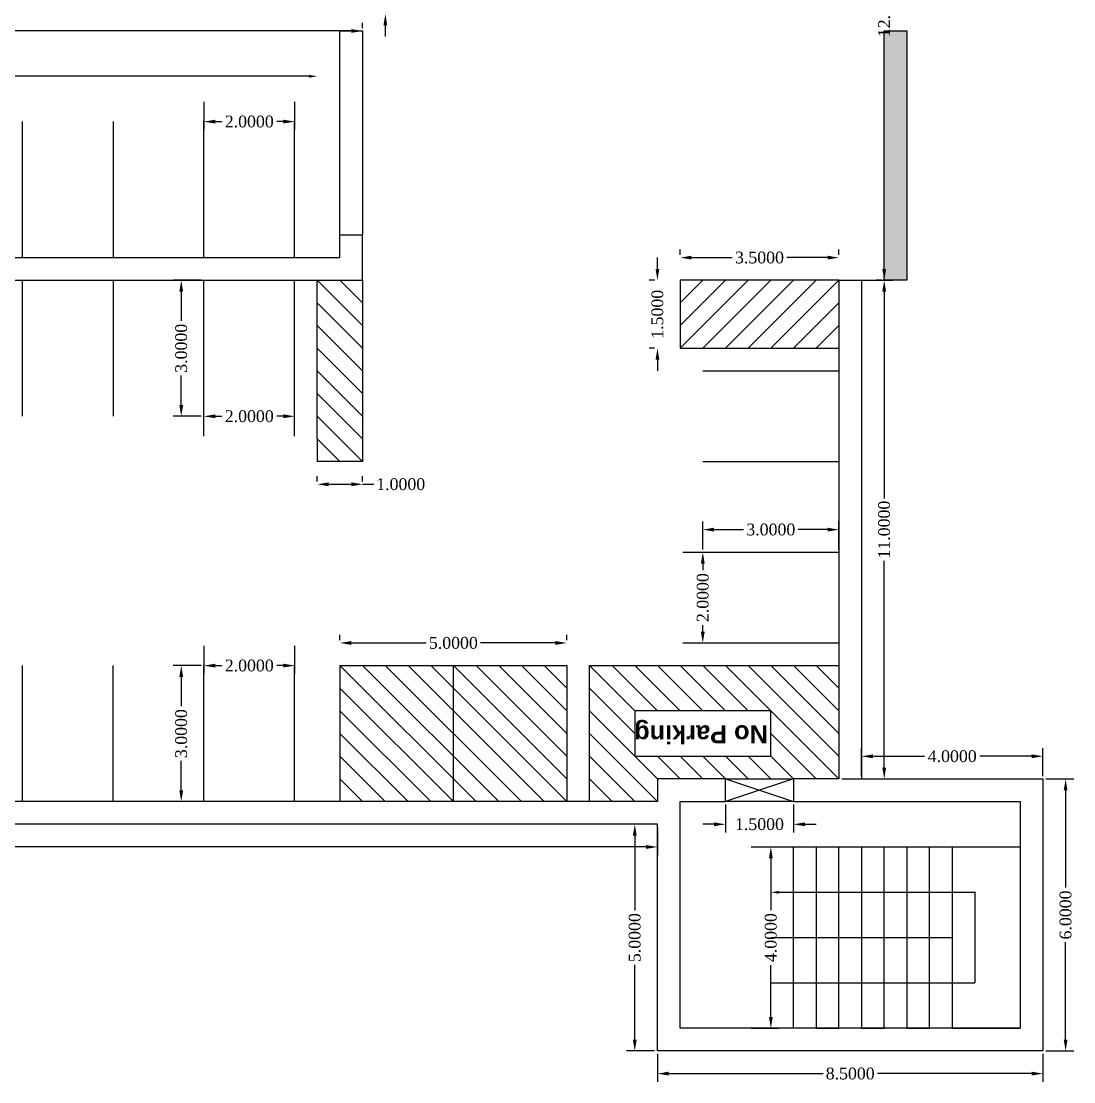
# Model space of a CAD drawing. Header units: inches. Extents: x 21.7 to 83.7, y 3.8 to 51.2.
# Drawn here: x 60.47 to 83.68, y 3.82 to 27.21 of the extents above; entities that cross this region are included whole.
import ezdxf
from ezdxf import colors
from ezdxf.entities.mleader import LeaderData, LeaderLine
from ezdxf.math import Vec2, Vec3

# ---------------------------------------------------------------- set-up
doc = ezdxf.new("R2010")
doc.units = ezdxf.units.IN
doc.header["$MEASUREMENT"] = 0
doc.layers.add('dim', color=40, linetype='Continuous', plot=False)
doc.layers.add('handi', color=130, linetype='Continuous', plot=False)
for name, color, linetype in [('Door', 160, 'Continuous'), ('Hazard', 50, 'Continuous'), ('Layer1', 8, 'Continuous'), ('spaces', 70, 'Continuous')]:
    doc.layers.add(name, color=color, linetype=linetype)
doc.styles.add('Annotative', font='times.ttf')
doc.styles.get("Standard").update_dxf_attribs({"font": 'arial.ttf'})
doc.dimstyles.get("Standard").update_dxf_attribs({"dimtxt": 0.26, "dimasz": 0.25, "dimexe": 0.18, "dimexo": 0.0625, "dimgap": 0.09, "dimtad": 0, "dimtoh": 1, "dimdec": 4, "dimzin": 0, "dimdsep": 46, "dimtxsty": 'Annotative', "dimcen": 0.09, "dimadec": 0, "dimazin": 0, "dimtfac": 1, "dimtdec": 4, "dimtofl": 0, "dimtmove": 0, "dimatfit": 3, "dimfxl": 1, "dimtolj": 1, "dimtzin": 0, "dimarcsym": 0})

# ---------------------------------------------------------------- blocks, each defined once
blk = doc.blocks.new('*D71')
at = {"layer": 'Defpoints', "color": 0, "transparency": 16777216}
for p in [(79, 33.5), (79.5, 21.5), (79.5, 21.5)]:
    blk.add_point(p, dxfattribs=at)
at = {"layer": 'dim', "color": 0, "lineweight": -2, "transparency": 16777216}
for p, q in [((79.063, 33.5), (79.68, 33.5)), ((79.5, 33.25), (79.5, 28.185)), ((79.5, 21.75), (79.5, 26.815)), ((79.438, 21.5), (79.32, 21.5))]:
    blk.add_line(p, q, dxfattribs=at)
at = {"layer": 'dim', "color": 0, "transparency": 16777216}
for points in [[(79.458, 33.25), (79.542, 33.25), (79.5, 33.5)], [(79.458, 21.75), (79.542, 21.75), (79.5, 21.5)]]:
    blk.add_solid(points, dxfattribs=at)
at = {"layer": 'dim', "color": 0, "transparency": 16777216, "insert": (79.5, 27.5), "char_height": 0.26, "attachment_point": 5, "rotation": 90, "style": 'Annotative'}
blk.add_mtext('\\A1;12.0000', dxfattribs=at)
blk = doc.blocks.new('*D72')
at = {"layer": 'Defpoints', "color": 0, "transparency": 16777216}
for p in [(78.5, 21.5), (78.5, 10.5), (79.5, 10.5)]:
    blk.add_point(p, dxfattribs=at)
at = {"layer": 'dim', "color": 0, "lineweight": -2, "transparency": 16777216}
for p, q in [((78.563, 21.5), (79.68, 21.5)), ((79.5, 21.25), (79.5, 16.685)), ((79.5, 10.75), (79.5, 15.315)), ((78.563, 10.5), (79.68, 10.5))]:
    blk.add_line(p, q, dxfattribs=at)
at = {"layer": 'dim', "color": 0, "transparency": 16777216}
for points in [[(79.458, 21.25), (79.542, 21.25), (79.5, 21.5)], [(79.458, 10.75), (79.542, 10.75), (79.5, 10.5)]]:
    blk.add_solid(points, dxfattribs=at)
at = {"layer": 'dim', "color": 0, "transparency": 16777216, "insert": (79.5, 16), "char_height": 0.26, "attachment_point": 5, "rotation": 90, "style": 'Annotative'}
blk.add_mtext('\\A1;11.0000', dxfattribs=at)
blk = doc.blocks.new('*D73')
at = {"layer": 'Defpoints', "color": 0, "transparency": 16777216}
for p in [(83, 11), (79, 10.5), (83, 10.5)]:
    blk.add_point(p, dxfattribs=at)
at = {"layer": 'dim', "color": 0, "lineweight": -2, "transparency": 16777216}
for p, q in [((79, 10.562), (79, 11.18)), ((79.25, 11), (80.392, 11)), ((82.75, 11), (81.608, 11)), ((83, 10.562), (83, 11.18))]:
    blk.add_line(p, q, dxfattribs=at)
at = {"layer": 'dim', "color": 0, "transparency": 16777216}
for points in [[(79.25, 11.042), (79.25, 10.958), (79, 11)], [(82.75, 11.042), (82.75, 10.958), (83, 11)]]:
    blk.add_solid(points, dxfattribs=at)
at = {"layer": 'dim', "color": 0, "transparency": 16777216, "insert": (81, 11), "char_height": 0.26, "attachment_point": 5, "style": 'Annotative'}
blk.add_mtext('\\A1;4.0000', dxfattribs=at)
blk = doc.blocks.new('*D74')
at = {"layer": 'Defpoints', "color": 0, "transparency": 16777216}
for p in [(83, 10.5), (83, 4.5), (83.5, 4.5)]:
    blk.add_point(p, dxfattribs=at)
at = {"layer": 'dim', "color": 0, "lineweight": -2, "transparency": 16777216}
for p, q in [((83.063, 10.5), (83.68, 10.5)), ((83.5, 10.25), (83.5, 8.103)), ((83.5, 4.75), (83.5, 6.897)), ((83.063, 4.5), (83.68, 4.5))]:
    blk.add_line(p, q, dxfattribs=at)
at = {"layer": 'dim', "color": 0, "transparency": 16777216}
for points in [[(83.458, 10.25), (83.542, 10.25), (83.5, 10.5)], [(83.458, 4.75), (83.542, 4.75), (83.5, 4.5)]]:
    blk.add_solid(points, dxfattribs=at)
at = {"layer": 'dim', "color": 0, "transparency": 16777216, "insert": (83.5, 7.5), "char_height": 0.26, "attachment_point": 5, "rotation": 90, "style": 'Annotative'}
blk.add_mtext('\\A1;6.0000', dxfattribs=at)
blk = doc.blocks.new('*D75')
at = {"layer": 'Defpoints', "color": 0, "transparency": 16777216}
for p in [(74.5, 4.5), (83, 4.5), (74.5, 4)]:
    blk.add_point(p, dxfattribs=at)
at = {"layer": 'dim', "color": 0, "lineweight": -2, "transparency": 16777216}
for p, q in [((74.5, 4.438), (74.5, 3.82)), ((83, 4.438), (83, 3.82)), ((74.75, 4), (78.151, 4)), ((82.75, 4), (79.349, 4))]:
    blk.add_line(p, q, dxfattribs=at)
at = {"layer": 'dim', "color": 0, "transparency": 16777216}
for points in [[(74.75, 4.042), (74.75, 3.958), (74.5, 4)], [(82.75, 4.042), (82.75, 3.958), (83, 4)]]:
    blk.add_solid(points, dxfattribs=at)
at = {"layer": 'dim', "color": 0, "transparency": 16777216, "insert": (78.75, 4), "char_height": 0.26, "attachment_point": 5, "style": 'Annotative'}
blk.add_mtext('\\A1;8.5000', dxfattribs=at)
blk = doc.blocks.new('*D76')
at = {"layer": 'Defpoints', "color": 0, "transparency": 16777216}
for p in [(74, 9.5), (74.5, 9.5), (74.5, 4.5)]:
    blk.add_point(p, dxfattribs=at)
at = {"layer": 'dim', "color": 0, "lineweight": -2, "transparency": 16777216}
for p, q in [((74.438, 9.5), (73.82, 9.5)), ((74, 9.25), (74, 7.602)), ((74, 4.75), (74, 6.398)), ((74.438, 4.5), (73.82, 4.5))]:
    blk.add_line(p, q, dxfattribs=at)
at = {"layer": 'dim', "color": 0, "transparency": 16777216}
for points in [[(73.958, 9.25), (74.042, 9.25), (74, 9.5)], [(73.958, 4.75), (74.042, 4.75), (74, 4.5)]]:
    blk.add_solid(points, dxfattribs=at)
at = {"layer": 'dim', "color": 0, "transparency": 16777216, "insert": (74, 7), "char_height": 0.26, "attachment_point": 5, "rotation": 90, "style": 'Annotative'}
blk.add_mtext('\\A1;5.0000', dxfattribs=at)
blk = doc.blocks.new('*D77')
at = {"layer": 'Defpoints', "color": 0, "transparency": 16777216}
for p in [(31, 9.5), (74.5, 9.5), (31, 9)]:
    blk.add_point(p, dxfattribs=at)
at = {"layer": 'dim', "color": 0, "lineweight": -2, "transparency": 16777216}
for p, q in [((31, 9.438), (31, 8.82)), ((74.5, 9.438), (74.5, 8.82)), ((31.25, 9), (52.046, 9)), ((74.25, 9), (53.454, 9))]:
    blk.add_line(p, q, dxfattribs=at)
at = {"layer": 'dim', "color": 0, "transparency": 16777216}
for points in [[(31.25, 9.042), (31.25, 8.958), (31, 9)], [(74.25, 9.042), (74.25, 8.958), (74.5, 9)]]:
    blk.add_solid(points, dxfattribs=at)
at = {"layer": 'dim', "color": 0, "transparency": 16777216, "insert": (52.75, 9), "char_height": 0.26, "attachment_point": 5, "style": 'Annotative'}
blk.add_mtext('\\A1;43.5000', dxfattribs=at)
blk = doc.blocks.new('*D106')
at = {"layer": 'Defpoints', "color": 0, "transparency": 16777216}
for p in [(68, 27.625), (68.5, 27.625), (68, 27.375)]:
    blk.add_point(p, dxfattribs=at)
at = {"layer": 'dim', "color": 0, "lineweight": -2, "transparency": 16777216}
for p, q in [((68.5, 27.875), (68.5, 28.125)), ((68.5, 28.125), (68.75, 28.125)), ((68.063, 27.625), (68.68, 27.625)), ((68.063, 27.375), (68.68, 27.375)), ((68.5, 27.125), (68.5, 26.875))]:
    blk.add_line(p, q, dxfattribs=at)
at = {"layer": 'dim', "color": 0, "transparency": 16777216}
for points in [[(68.458, 27.875), (68.542, 27.875), (68.5, 27.625)], [(68.458, 27.125), (68.542, 27.125), (68.5, 27.375)]]:
    blk.add_solid(points, dxfattribs=at)
at = {"layer": 'dim', "color": 0, "transparency": 16777216, "insert": (69.354, 28.125), "char_height": 0.26, "attachment_point": 5, "style": 'Annotative'}
blk.add_mtext('\\A1;0.2500', dxfattribs=at)
blk = doc.blocks.new('*D108')
at = {"layer": 'Defpoints', "color": 0, "transparency": 16777216}
for p in [(37, 27), (68, 27), (68, 27)]:
    blk.add_point(p, dxfattribs=at)
at = {"layer": 'dim', "color": 0, "lineweight": -2, "transparency": 16777216}
for p, q in [((37, 27.062), (37, 27.18)), ((68, 27.062), (68, 27.18)), ((37.25, 27), (51.801, 27)), ((67.75, 27), (53.199, 27))]:
    blk.add_line(p, q, dxfattribs=at)
at = {"layer": 'dim', "color": 0, "transparency": 16777216}
for points in [[(37.25, 27.042), (37.25, 26.958), (37, 27)], [(67.75, 27.042), (67.75, 26.958), (68, 27)]]:
    blk.add_solid(points, dxfattribs=at)
at = {"layer": 'dim', "color": 0, "transparency": 16777216, "insert": (52.5, 27), "char_height": 0.26, "attachment_point": 5, "style": 'Annotative'}
blk.add_mtext('\\A1;31.0000', dxfattribs=at)
blk = doc.blocks.new('*D110')
at = {"layer": 'Defpoints', "color": 0, "transparency": 16777216}
for p in [(64.5, 25.5), (66.5, 25.5), (66.5, 25)]:
    blk.add_point(p, dxfattribs=at)
at = {"layer": 'dim', "color": 0, "lineweight": -2, "transparency": 16777216}
for p, q in [((64.5, 25.438), (64.5, 24.82)), ((66.5, 25.438), (66.5, 24.82)), ((64.75, 25), (64.893, 25)), ((66.25, 25), (66.107, 25))]:
    blk.add_line(p, q, dxfattribs=at)
at = {"layer": 'dim', "color": 0, "transparency": 16777216}
for points in [[(64.75, 25.042), (64.75, 24.958), (64.5, 25)], [(66.25, 25.042), (66.25, 24.958), (66.5, 25)]]:
    blk.add_solid(points, dxfattribs=at)
at = {"layer": 'dim', "color": 0, "transparency": 16777216, "insert": (65.5, 25), "char_height": 0.26, "attachment_point": 5, "style": 'Annotative'}
blk.add_mtext('\\A1;2.0000', dxfattribs=at)
blk = doc.blocks.new('*D120')
at = {"layer": 'Defpoints', "color": 0, "transparency": 16777216}
for p in [(67.5, 13.5), (72.5, 13.5), (72.5, 13.5)]:
    blk.add_point(p, dxfattribs=at)
at = {"layer": 'dim', "color": 0, "lineweight": -2, "transparency": 16777216}
for p, q in [((67.5, 13.562), (67.5, 13.68)), ((72.5, 13.562), (72.5, 13.68)), ((67.75, 13.5), (69.398, 13.5)), ((72.25, 13.5), (70.602, 13.5))]:
    blk.add_line(p, q, dxfattribs=at)
at = {"layer": 'dim', "color": 0, "transparency": 16777216}
for points in [[(67.75, 13.542), (67.75, 13.458), (67.5, 13.5)], [(72.25, 13.542), (72.25, 13.458), (72.5, 13.5)]]:
    blk.add_solid(points, dxfattribs=at)
at = {"layer": 'dim', "color": 0, "transparency": 16777216, "insert": (70, 13.5), "char_height": 0.26, "attachment_point": 5, "style": 'Annotative'}
blk.add_mtext('\\A1;5.0000', dxfattribs=at)
blk = doc.blocks.new('*D121')
at = {"layer": 'Defpoints', "color": 0, "transparency": 16777216}
for p in [(75, 15.5), (75.5, 15.5), (75, 13.5)]:
    blk.add_point(p, dxfattribs=at)
at = {"layer": 'dim', "color": 0, "lineweight": -2, "transparency": 16777216}
for p, q in [((75.063, 15.5), (75.68, 15.5)), ((75.5, 15.25), (75.5, 15.107)), ((75.5, 13.75), (75.5, 13.893)), ((75.063, 13.5), (75.68, 13.5))]:
    blk.add_line(p, q, dxfattribs=at)
at = {"layer": 'dim', "color": 0, "transparency": 16777216}
for points in [[(75.458, 15.25), (75.542, 15.25), (75.5, 15.5)], [(75.458, 13.75), (75.542, 13.75), (75.5, 13.5)]]:
    blk.add_solid(points, dxfattribs=at)
at = {"layer": 'dim', "color": 0, "transparency": 16777216, "insert": (75.5, 14.5), "char_height": 0.26, "attachment_point": 5, "rotation": 90, "style": 'Annotative'}
blk.add_mtext('\\A1;2.0000', dxfattribs=at)
blk = doc.blocks.new('*D122')
at = {"layer": 'Defpoints', "color": 0, "transparency": 16777216}
for p in [(78.5, 16), (75.5, 15.5), (78.5, 15.5)]:
    blk.add_point(p, dxfattribs=at)
at = {"layer": 'dim', "color": 0, "lineweight": -2, "transparency": 16777216}
for p, q in [((75.5, 15.562), (75.5, 16.18)), ((78.5, 15.562), (78.5, 16.18)), ((75.75, 16), (76.397, 16)), ((78.25, 16), (77.603, 16))]:
    blk.add_line(p, q, dxfattribs=at)
at = {"layer": 'dim', "color": 0, "transparency": 16777216}
for points in [[(75.75, 16.042), (75.75, 15.958), (75.5, 16)], [(78.25, 16.042), (78.25, 15.958), (78.5, 16)]]:
    blk.add_solid(points, dxfattribs=at)
at = {"layer": 'dim', "color": 0, "transparency": 16777216, "insert": (77, 16), "char_height": 0.26, "attachment_point": 5, "style": 'Annotative'}
blk.add_mtext('\\A1;3.0000', dxfattribs=at)
blk = doc.blocks.new('*D123')
at = {"layer": 'Defpoints', "color": 0, "transparency": 16777216}
for p in [(76, 10), (77.5, 10), (76, 9.5)]:
    blk.add_point(p, dxfattribs=at)
at = {"layer": 'dim', "color": 0, "lineweight": -2, "transparency": 16777216}
for p, q in [((76, 9.937), (76, 9.32)), ((77.5, 9.937), (77.5, 9.32)), ((75.75, 9.5), (75.5, 9.5)), ((77.75, 9.5), (78, 9.5))]:
    blk.add_line(p, q, dxfattribs=at)
at = {"layer": 'dim', "color": 0, "transparency": 16777216}
for points in [[(75.75, 9.542), (75.75, 9.458), (76, 9.5)], [(77.75, 9.542), (77.75, 9.458), (77.5, 9.5)]]:
    blk.add_solid(points, dxfattribs=at)
at = {"layer": 'dim', "color": 0, "transparency": 16777216, "insert": (76.75, 9.5), "char_height": 0.26, "attachment_point": 5, "style": 'Annotative'}
blk.add_mtext('\\A1;1.5000', dxfattribs=at)
blk = doc.blocks.new('*D124')
at = {"layer": 'Defpoints', "color": 0, "transparency": 16777216}
for p in [(76.5, 9), (76.5, 5), (77, 5)]:
    blk.add_point(p, dxfattribs=at)
at = {"layer": 'dim', "color": 0, "lineweight": -2, "transparency": 16777216}
for p, q in [((76.563, 9), (77.18, 9)), ((77, 8.75), (77, 7.608)), ((77, 5.25), (77, 6.392)), ((76.563, 5), (77.18, 5))]:
    blk.add_line(p, q, dxfattribs=at)
at = {"layer": 'dim', "color": 0, "transparency": 16777216}
for points in [[(76.958, 8.75), (77.042, 8.75), (77, 9)], [(76.958, 5.25), (77.042, 5.25), (77, 5)]]:
    blk.add_solid(points, dxfattribs=at)
at = {"layer": 'dim', "color": 0, "transparency": 16777216, "insert": (77, 7), "char_height": 0.26, "attachment_point": 5, "rotation": 90, "style": 'Annotative'}
blk.add_mtext('\\A1;4.0000', dxfattribs=at)
blk = doc.blocks.new('*D130')
at = {"layer": 'Defpoints', "color": 0, "transparency": 16777216}
for p in [(67, 17), (68, 17), (68, 17)]:
    blk.add_point(p, dxfattribs=at)
at = {"layer": 'dim', "color": 0, "lineweight": -2, "transparency": 16777216}
for p, q in [((67, 17.062), (67, 17.18)), ((68, 17.062), (68, 17.18)), ((67.25, 17), (67.75, 17)), ((68, 17), (68.25, 17))]:
    blk.add_line(p, q, dxfattribs=at)
at = {"layer": 'dim', "color": 0, "transparency": 16777216}
for points in [[(67.25, 17.042), (67.25, 16.958), (67, 17)], [(67.75, 17.042), (67.75, 16.958), (68, 17)]]:
    blk.add_solid(points, dxfattribs=at)
at = {"layer": 'dim', "color": 0, "transparency": 16777216, "insert": (68.839, 17), "char_height": 0.26, "attachment_point": 5, "style": 'Annotative'}
blk.add_mtext('\\A1;1.0000', dxfattribs=at)
blk = doc.blocks.new('*D131')
at = {"layer": 'Defpoints', "color": 0, "transparency": 16777216}
for p in [(74.5, 21.5), (74.5, 21.5), (74.5, 20)]:
    blk.add_point(p, dxfattribs=at)
at = {"layer": 'dim', "color": 0, "lineweight": -2, "transparency": 16777216}
for p, q in [((74.5, 21.75), (74.5, 22)), ((74.438, 21.5), (74.32, 21.5)), ((74.438, 20), (74.32, 20)), ((74.5, 19.75), (74.5, 19.5))]:
    blk.add_line(p, q, dxfattribs=at)
at = {"layer": 'dim', "color": 0, "transparency": 16777216}
for points in [[(74.458, 21.75), (74.542, 21.75), (74.5, 21.5)], [(74.458, 19.75), (74.542, 19.75), (74.5, 20)]]:
    blk.add_solid(points, dxfattribs=at)
at = {"layer": 'dim', "color": 0, "transparency": 16777216, "insert": (74.5, 20.75), "char_height": 0.26, "attachment_point": 5, "rotation": 90, "style": 'Annotative'}
blk.add_mtext('\\A1;1.5000', dxfattribs=at)
blk = doc.blocks.new('*D132')
at = {"layer": 'Defpoints', "color": 0, "transparency": 16777216}
for p in [(75, 22), (78.5, 22), (78.5, 22)]:
    blk.add_point(p, dxfattribs=at)
at = {"layer": 'dim', "color": 0, "lineweight": -2, "transparency": 16777216}
for p, q in [((75, 22.062), (75, 22.18)), ((75.25, 22), (76.147, 22)), ((78.25, 22), (77.353, 22)), ((78.5, 22.062), (78.5, 22.18))]:
    blk.add_line(p, q, dxfattribs=at)
at = {"layer": 'dim', "color": 0, "transparency": 16777216}
for points in [[(75.25, 22.042), (75.25, 21.958), (75, 22)], [(78.25, 22.042), (78.25, 21.958), (78.5, 22)]]:
    blk.add_solid(points, dxfattribs=at)
at = {"layer": 'dim', "color": 0, "transparency": 16777216, "insert": (76.75, 22), "char_height": 0.26, "attachment_point": 5, "style": 'Annotative'}
blk.add_mtext('\\A1;3.5000', dxfattribs=at)
blk = doc.blocks.new('*D142')
at = {"layer": 'Defpoints', "color": 0, "transparency": 16777216}
for p in [(66.5, 18.5), (64.5, 18), (66.5, 18)]:
    blk.add_point(p, dxfattribs=at)
at = {"layer": 'dim', "color": 0, "lineweight": -2, "transparency": 16777216}
for p, q in [((64.5, 18.062), (64.5, 18.68)), ((64.75, 18.5), (64.893, 18.5)), ((66.25, 18.5), (66.107, 18.5)), ((66.5, 18.062), (66.5, 18.68))]:
    blk.add_line(p, q, dxfattribs=at)
at = {"layer": 'dim', "color": 0, "transparency": 16777216}
for points in [[(64.75, 18.542), (64.75, 18.458), (64.5, 18.5)], [(66.25, 18.542), (66.25, 18.458), (66.5, 18.5)]]:
    blk.add_solid(points, dxfattribs=at)
at = {"layer": 'dim', "color": 0, "transparency": 16777216, "insert": (65.5, 18.5), "char_height": 0.26, "attachment_point": 5, "style": 'Annotative'}
blk.add_mtext('\\A1;2.0000', dxfattribs=at)
blk = doc.blocks.new('*D143')
at = {"layer": 'Defpoints', "color": 0, "transparency": 16777216}
for p in [(64, 21.5), (64.5, 21.5), (64.5, 18.5)]:
    blk.add_point(p, dxfattribs=at)
at = {"layer": 'dim', "color": 0, "lineweight": -2, "transparency": 16777216}
for p, q in [((64.438, 21.5), (63.82, 21.5)), ((64, 21.25), (64, 20.603)), ((64, 18.75), (64, 19.397)), ((64.438, 18.5), (63.82, 18.5))]:
    blk.add_line(p, q, dxfattribs=at)
at = {"layer": 'dim', "color": 0, "transparency": 16777216}
for points in [[(63.958, 21.25), (64.042, 21.25), (64, 21.5)], [(63.958, 18.75), (64.042, 18.75), (64, 18.5)]]:
    blk.add_solid(points, dxfattribs=at)
at = {"layer": 'dim', "color": 0, "transparency": 16777216, "insert": (64, 20), "char_height": 0.26, "attachment_point": 5, "rotation": 90, "style": 'Annotative'}
blk.add_mtext('\\A1;3.0000', dxfattribs=at)
blk = doc.blocks.new('*D144')
at = {"layer": 'Defpoints', "color": 0, "transparency": 16777216}
for p in [(64.5, 13.5), (66.5, 13.5), (66.5, 13)]:
    blk.add_point(p, dxfattribs=at)
at = {"layer": 'dim', "color": 0, "lineweight": -2, "transparency": 16777216}
for p, q in [((64.5, 13.438), (64.5, 12.82)), ((66.5, 13.438), (66.5, 12.82)), ((64.75, 13), (64.893, 13)), ((66.25, 13), (66.107, 13))]:
    blk.add_line(p, q, dxfattribs=at)
at = {"layer": 'dim', "color": 0, "transparency": 16777216}
for points in [[(64.75, 13.042), (64.75, 12.958), (64.5, 13)], [(66.25, 13.042), (66.25, 12.958), (66.5, 13)]]:
    blk.add_solid(points, dxfattribs=at)
at = {"layer": 'dim', "color": 0, "transparency": 16777216, "insert": (65.5, 13), "char_height": 0.26, "attachment_point": 5, "style": 'Annotative'}
blk.add_mtext('\\A1;2.0000', dxfattribs=at)
blk = doc.blocks.new('*D145')
at = {"layer": 'Defpoints', "color": 0, "transparency": 16777216}
for p in [(64, 13), (64.5, 13), (64.5, 10)]:
    blk.add_point(p, dxfattribs=at)
at = {"layer": 'dim', "color": 0, "lineweight": -2, "transparency": 16777216}
for p, q in [((64.437, 13), (63.82, 13)), ((64, 12.75), (64, 12.103)), ((64, 10.25), (64, 10.897)), ((64.437, 10), (63.82, 10))]:
    blk.add_line(p, q, dxfattribs=at)
at = {"layer": 'dim', "color": 0, "transparency": 16777216}
for points in [[(63.958, 12.75), (64.042, 12.75), (64, 13)], [(63.958, 10.25), (64.042, 10.25), (64, 10)]]:
    blk.add_solid(points, dxfattribs=at)
at = {"layer": 'dim', "color": 0, "transparency": 16777216, "insert": (64, 11.5), "char_height": 0.26, "attachment_point": 5, "rotation": 90, "style": 'Annotative'}
blk.add_mtext('\\A1;3.0000', dxfattribs=at)

msp = doc.modelspace()

# ---------------------------------------------------------------- hatches: boundary and pattern name
at = {"layer": 'Defpoints'}
h = msp.add_hatch(color=256, dxfattribs=at)
h.dxf.hatch_style = 1
h.paths.add_polyline_path([(80, 27), (80, 21.5), (79.5, 21.5), (79.5, 27)])

# ---------------------------------------------------------------- linework, layer by layer
for p, q in [((67.5, 22.5), (68, 22.5)), ((78.5, 21.5), (79, 21.5)), ((67.5, 13), (72.5, 13)), ((67.5, 13), (67.5, 10)), ((67.5, 13), (70.5, 10)), ((68, 13), (71, 10)), ((68.5, 13), (71.5, 10)), ((69, 13), (72, 10)), ((69.5, 13), (72.5, 10)), ((70, 13), (72.5, 10.5)), ((70, 10), (70, 13)), ((70.5, 13), (72.5, 11)), ((71, 13), (72.5, 11.5)), ((71.5, 13), (72.5, 12)), ((72, 13), (72.5, 12.5)), ((72.5, 13), (72.5, 10)), ((67.5, 12.5), (70, 10)), ((67.5, 12), (69.5, 10)), ((67.5, 11.5), (69, 10)), ((67.5, 11), (68.5, 10)), ((67.5, 10.5), (68, 10)), ((77, 9), (82.5, 9)), ((77.5, 7), (77.5, 9)), ((78, 9), (78, 7)), ((78.5, 7), (78.5, 9)), ((79, 9), (79, 7)), ((79.5, 7), (79.5, 9)), ((80, 9), (80, 7)), ((80.5, 7), (80.5, 9)), ((81, 9), (81, 7)), ((77, 7), (81, 7)), ((77.5, 5), (77.5, 7)), ((77.5, 7), (78, 7)), ((78, 7), (78.5, 7)), ((78, 7), (78, 5)), ((78.5, 5), (78.5, 7)), ((78.5, 7), (79, 7)), ((79, 7), (79.5, 7)), ((79, 7), (79, 5)), ((79.5, 5), (79.5, 7)), ((79.5, 7), (80, 7)), ((80, 7), (80.5, 7)), ((80, 7), (80, 5)), ((80.5, 5), (80.5, 7)), ((81, 7), (81, 5)), ((81, 5), (77.5, 5)), ((78, 5), (78.5, 5)), ((79, 5), (79.5, 5)), ((80, 5), (80.5, 5)), ((81, 5), (82.5, 5))]:
    msp.add_line(p, q)
for points in [[(37, 22.5), (37, 21.5), (68, 21.5), (68, 22.5)], [(37.5, 22.5), (37.5, 22), (67.5, 22), (67.5, 22.5)], [(79, 21.5), (79, 10.5), (83, 10.5), (83, 4.5), (74.5, 4.5), (74.5, 9.5), (31, 9.5), (30.5, 9.5), (30.5, 5), (30.5, 4.5), (23, 4.5), (22.5, 4.5), (22.5, 5), (22.5, 10.5), (26, 10.5), (26, 21.5)], [(78.5, 21.5), (78.5, 10.5), (77.5, 10.5), (77.5, 10), (78.5, 10), (82.5, 10), (82.5, 5), (75, 5), (75, 10), (76, 10), (76, 10.5), (74.5, 10.5), (74.5, 10), (30.5, 10)]]:
    msp.add_lwpolyline(points)
for p, q in [((67.5, 22.5), (67.5, 27)), ((67.5, 27), (68, 27)), ((68, 27), (68, 22.5))]:
    msp.add_line(p, q, dxfattribs=at)
msp.add_lwpolyline([(80, 27), (80, 21.5), (79.5, 21.5), (79.5, 27)], close=True, dxfattribs=at)
at = {"layer": 'Door'}
for p, q in [((76, 10.5), (77.5, 10)), ((77.5, 10.5), (76, 10)), ((76, 10.5), (77.5, 10.5)), ((77.5, 10), (76, 10))]:
    msp.add_line(p, q, dxfattribs=at)
at = {"layer": 'handi'}
for p, q in [((75.5, 15.5), (78.5, 15.5)), ((75.5, 13.5), (78.5, 13.5)), ((60.5, 10), (60.5, 13)), ((62.5, 10), (62.5, 13)), ((64.5, 10), (64.5, 13)), ((66.5, 10), (66.5, 13))]:
    msp.add_line(p, q, dxfattribs=at)
at = {"layer": 'Hazard'}
for p, q in [((67, 18), (67, 21.5)), ((67, 21.5), (68, 20.5)), ((67.5, 21.5), (68, 21)), ((68, 21.5), (68, 18)), ((78.5, 21.5), (75, 21.5)), ((75, 21.5), (75, 20)), ((76.5, 21.5), (75, 20)), ((76, 21.5), (75, 20.5)), ((75.5, 21.5), (75, 21)), ((77, 21.5), (75.5, 20)), ((77.5, 21.5), (76, 20)), ((78, 21.5), (76.5, 20)), ((78.5, 21.5), (77, 20)), ((67, 21), (68, 20)), ((78.5, 21), (77.5, 20)), ((67, 20.5), (68, 19.5)), ((78, 20), (78.5, 20.5)), ((67, 20), (68, 19)), ((75, 20), (78.5, 20)), ((67, 19.5), (68, 18.5)), ((67, 19), (68, 18)), ((67, 18.5), (67.5, 18)), ((67, 18), (67, 17.5)), ((67, 18), (67.5, 17.5)), ((67.5, 18), (68, 17.5)), ((68, 18), (68, 17.5)), ((68, 17.5), (67, 17.5)), ((73, 10), (73, 13)), ((73, 13), (78.5, 13)), ((74, 12), (73, 13)), ((74.5, 12), (73.5, 13)), ((75, 12), (74, 13)), ((75.5, 12), (74.5, 13)), ((76, 12), (75, 13)), ((76.5, 12), (75.5, 13)), ((78.5, 10.5), (76, 13)), ((78.5, 11), (76.5, 13)), ((78.5, 11.5), (77, 13)), ((78.5, 12), (77.5, 13)), ((78.5, 12.5), (78, 13)), ((74, 11.5), (73, 12.5)), ((74.5, 10.5), (73, 12)), ((74, 12), (74, 11)), ((77, 12), (74, 12)), ((77, 11), (77, 12)), ((74.5, 10), (73, 11.5)), ((78, 10.5), (77, 11.5)), ((74, 10), (73, 11)), ((74, 11), (77, 11)), ((75, 10.5), (74.5, 11)), ((75.5, 10.5), (75, 11)), ((76, 10.5), (75.5, 11)), ((76.5, 10.5), (76, 11)), ((77, 10.5), (76.5, 11)), ((77.5, 10.5), (77, 11)), ((73.5, 10), (73, 10.5))]:
    msp.add_line(p, q, dxfattribs=at)
at = {"layer": 'Layer1'}
for p in [(81.5, 8), (77, 6)]:
    msp.add_line(p, (81.5, 6), dxfattribs=at)
at = {"layer": 'spaces'}
for p, q in [((60.5, 22), (60.5, 25)), ((62.5, 25), (62.5, 22)), ((64.5, 22), (64.5, 25)), ((66.5, 22), (66.5, 25)), ((60.5, 18.5), (60.5, 21.5)), ((62.5, 21.5), (62.5, 18.5)), ((64.5, 18.5), (64.5, 21.5)), ((66.5, 18.5), (66.5, 21.5)), ((75.5, 19.5), (78.5, 19.5)), ((75.5, 17.5), (78.5, 17.5))]:
    msp.add_line(p, q, dxfattribs=at)

# ---------------------------------------------------------------- texts
at = {"layer": 'Defpoints', "insert": (76.93514, 11.28368), "char_height": 0.4, "attachment_point": 1, "rotation": 180}
msp.add_mtext_dynamic_manual_height_columns('{\\fArial|b1|i0|c0|p34;\\C2;\\c2092017;No Parking}', width=3.5, gutter_width=1, heights=[0], dxfattribs=at)

# ---------------------------------------------------------------- dimensions: what is measured, and where the dimension line sits
at = {"layer": 'dim'}
dim = msp.add_linear_dim(base=(79.5, 21.5), p1=(79, 33.5), p2=(79.5, 21.5), angle=90, dimstyle='Standard', override={"dimtmove": 1}, dxfattribs=at)
dim.commit()
dim.dimension.update_dxf_attribs({"geometry": '*D71', "text_midpoint": (79.5, 27.5)})
for base, p1, p2, picture, middle in [((68.5, 27.625), (68, 27.375), (68, 27.625), '*D106', (69.3541, 28.125)), ((74.5, 21.5), (74.5, 20), (74.5, 21.5), '*D131', (74.5, 20.75)), ((64, 21.5), (64.5, 18.5), (64.5, 21.5), '*D143', (64, 20)), ((79.5, 10.5), (78.5, 21.5), (78.5, 10.5), '*D72', (79.5, 16)), ((75.5, 15.5), (75, 13.5), (75, 15.5), '*D121', (75.5, 14.5)), ((64, 13), (64.5, 10), (64.5, 13), '*D145', (64, 11.5)), ((83.5, 4.5), (83, 10.5), (83, 4.5), '*D74', (83.5, 7.5)), ((74, 9.5), (74.5, 4.5), (74.5, 9.5), '*D76', (74, 7)), ((77, 5), (76.5, 9), (76.5, 5), '*D124', (77, 7))]:
    dim = msp.add_linear_dim(base=base, p1=p1, p2=p2, angle=90, dimstyle='Standard', dxfattribs=at)
    dim.commit()
    dim.dimension.update_dxf_attribs({"geometry": picture, "text_midpoint": middle})
for base, p1, p2, picture, middle in [((68, 27), (37, 27), (68, 27), '*D108', (52.5, 27)), ((66.5, 25), (64.5, 25.5), (66.5, 25.5), '*D110', (65.5, 25)), ((78.5, 22), (75, 22), (78.5, 22), '*D132', (76.75, 22)), ((66.5, 18.5), (64.5, 18), (66.5, 18), '*D142', (65.5, 18.5)), ((68, 17), (67, 17), (68, 17), '*D130', (68.83854, 17)), ((78.5, 16), (75.5, 15.5), (78.5, 15.5), '*D122', (77, 16)), ((72.5, 13.5), (67.5, 13.5), (72.5, 13.5), '*D120', (70, 13.5)), ((66.5, 13), (64.5, 13.5), (66.5, 13.5), '*D144', (65.5, 13)), ((83, 11), (79, 10.5), (83, 10.5), '*D73', (81, 11)), ((76, 9.5), (77.5, 10), (76, 10), '*D123', (76.75, 9.5)), ((31, 9), (74.5, 9.5), (31, 9.5), '*D77', (52.75, 9)), ((74.5, 4), (83, 4.5), (74.5, 4.5), '*D75', (78.75, 4))]:
    dim = msp.add_linear_dim(base=base, p1=p1, p2=p2, dimstyle='Standard', dxfattribs=at)
    dim.commit()
    dim.dimension.update_dxf_attribs({"geometry": picture, "text_midpoint": middle})

# ---------------------------------------------------------------- leaders
at = {"layer": 'Layer1'}
ml = msp.add_multileader_mtext('Standard', dxfattribs=at)
ml.set_content('{\\fArial|b1|i0|c0|p34;\\C152;\\c12285479;Up}', color=256, style='Annotative')
ml.set_leader_properties()
ml.build(insert=Vec2(0, 0))
ml.multileader.update_dxf_attribs({"dogleg_length": 0.36, "arrow_head_size": 0.18})
ctx = ml.context
ctx.base_point, ctx.char_height, ctx.arrow_head_size, ctx.landing_gap_size, ctx.plane_origin = Vec3(33.93394, 26), 0.6, 0.18, 0.09, Vec3(67, 26)
ctx.text_align_type = 2
notes = []
notes.append((ctx, [(0, (1, 1, 0), (35.5, 26), (-1, 0), 0.36, [(0, [(67, 26)], 0, [])])]))
ctx.mtext.insert, ctx.mtext.alignment, ctx.mtext.flow_direction = Vec3(35.05, 26.38267), 3, 5
ml = msp.add_multileader_mtext('Standard', dxfattribs=at)
ml.set_content('', color=256)
ml.set_leader_properties()
ml.build(insert=Vec2(0, 0))
ml.multileader.update_dxf_attribs({"dogleg_length": 0.36, "arrow_head_size": 0.18})
ctx = ml.context
ctx.base_point, ctx.char_height, ctx.arrow_head_size, ctx.landing_gap_size, ctx.plane_origin = Vec3(81.51206, 7.99955), 0.18, 0.18, 0.09, Vec3(77, 8)
notes.append((ctx, [(0, (1, 1, 0), (81.15206, 7.99955), (1, 0), 0.36, [(0, [(77, 8)], 0, [])])]))
ctx.mtext.insert, ctx.mtext.flow_direction = Vec3(81.60206, 8.08955), 5
for ctx, leaders in notes:
    for number, flags, end, landing, length, lines in leaders:
        leader = LeaderData()
        leader.index, (leader.has_last_leader_line, leader.has_dogleg_vector, leader.attachment_direction) = number, flags
        leader.last_leader_point, leader.dogleg_vector, leader.dogleg_length = Vec3(end), Vec3(landing), length
        for number, points, colour, breaks in lines:
            line = LeaderLine()
            line.index, line.vertices, line.color, line.breaks = number, Vec3.list(points), colors.encode_raw_color(colour), breaks
            leader.lines.append(line)
        ctx.leaders.append(leader)

doc.saveas('drawing.dxf')
